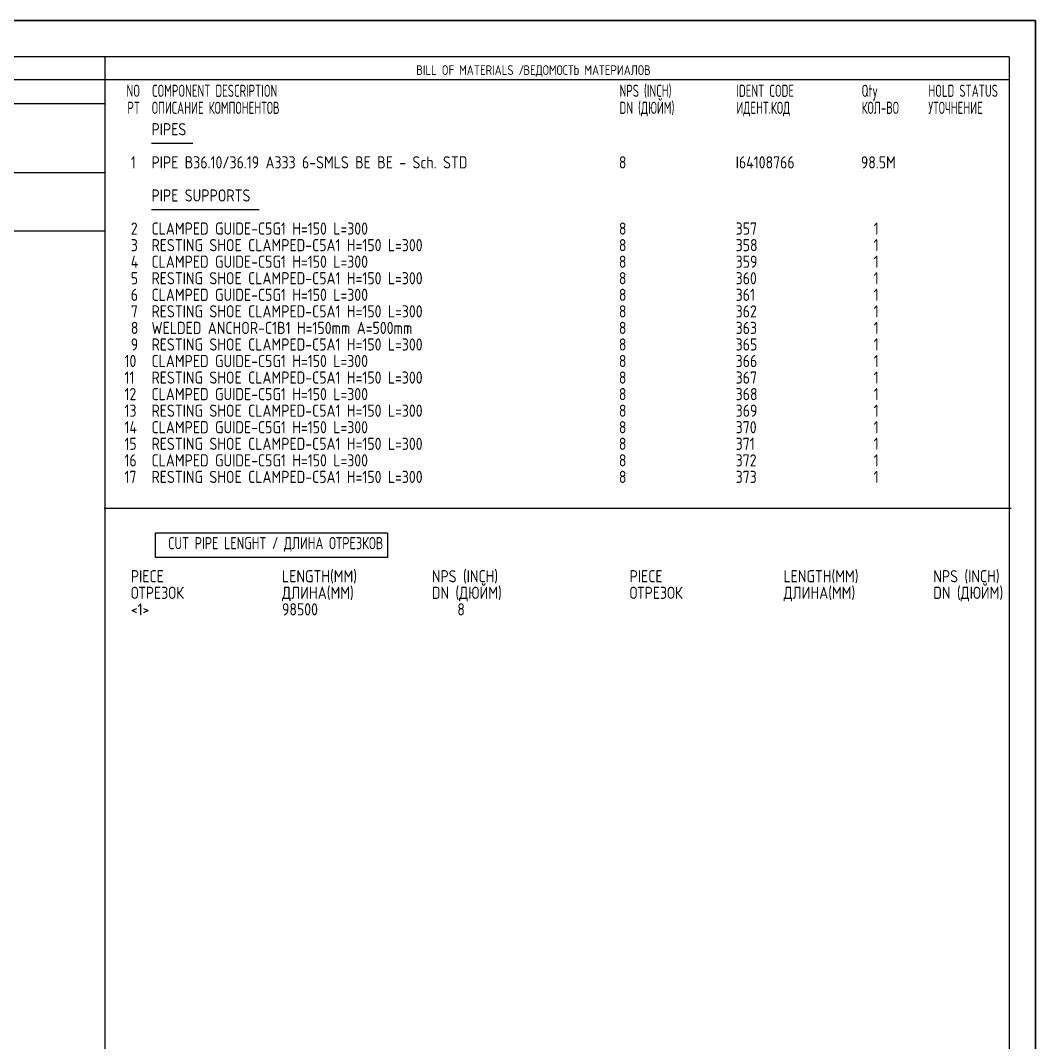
# Model space of a CAD drawing. Extents: x 0 to 594, y 0 to 420.
# Drawn here: x 385.5 to 594, y 210 to 420 of the extents above; entities that cross this region are included whole.
import ezdxf
from ezdxf.enums import TextEntityAlignment as Align

# ---------------------------------------------------------------- set-up
doc = ezdxf.new("R2010")
doc.units = 0
doc.header["$MEASUREMENT"] = 0
doc.linetypes.add('BORDER_2012_SLN$0$8001.Solid', pattern=[0])
for name, color, linetype in [('BORDER_2012_SLN$0$2', 7, 'Continuous'), ('BORDER_2012_SLN$0$GT_1', 7, 'Continuous'), ('GT_1', 7, 'Continuous')]:
    doc.layers.add(name, color=color, linetype=linetype)
for name, color, linetype, lineweight in [('BORDER_2012_SLN$0$BG_Level_1', 7, 'BORDER_2012_SLN$0$8001.Solid', 25), ('BORDER_2012_SLN$0$Level_1', 7, 'BORDER_2012_SLN$0$8001.Solid', 25), ('BORDER_2012_SLN$0$Level_18', 7, 'BORDER_2012_SLN$0$8001.Solid', 25)]:
    doc.layers.add(name, color=color, linetype=linetype, lineweight=lineweight)
doc.styles.add('BORDER_2012_SLN$0$GOST type A', font='GOST type A')
doc.styles.add('BORDER_2012_SLN$0$HTX1', font='')
doc.styles.add('HTX1', font='')
doc.styles.get('BORDER_2012_SLN$0$HTX1').set_extended_font_data('GOST type A')
doc.styles.get('HTX1').set_extended_font_data('GOST type A')

# ---------------------------------------------------------------- blocks, each defined once
blk = doc.blocks.new('BORDER_2012_SLN')
at = {"layer": 'BORDER_2012_SLN$0$2'}
blk.add_line((162.42, 407.85), (588.6, 407.85), dxfattribs=at)
at = {"layer": 'BORDER_2012_SLN$0$Level_1', "color": 7, "lineweight": -3}
for p, q in [((588.6, 412.5), (25.4, 412.5)), ((402.9, 7.5), (402.9, 412.5)), ((588.6, 412.5), (588.6, 7.5)), ((402.75, 402.9), (188.39, 402.9)), ((402.9, 388.7), (162.37, 388.68)), ((402.9, 376.7), (25.4, 376.7))]:
    blk.add_line(p, q, dxfattribs=at)
at = {"layer": 'BORDER_2012_SLN$0$Level_18', "color": 7, "lineweight": -3, "flags": 128}
blk.add_lwpolyline([(0, 0), (0, 420), (594, 420), (594, 0)], close=True, dxfattribs=at)
at = {"layer": 'BORDER_2012_SLN$0$BG_Level_1', "color": 7, "style": 'BORDER_2012_SLN$0$GOST type A'}
for s, p in [('BILL OF MATERIALS / ', (466.8, 408.8)), ('ВЕДОМОСТЬ МАТЕРИАЛОВ', (488.8, 408.8))]:
    blk.add_text(s, height=2, dxfattribs=at).set_placement(p)
at = {"layer": 'BORDER_2012_SLN$0$GT_1', "style": 'BORDER_2012_SLN$0$HTX1', "width": 0.8}
for s, p in [('NO', (410.06, 404.3)), ('PT', (410.06, 400.8))]:
    blk.add_text(s, height=2.5, dxfattribs=at).set_placement(p, align=Align.RIGHT)
for s, p in [('COMPONENT DESCRIPTION', (412.5, 404.3)), ('NPS (INCH)', (508.56, 404.3)), ('IDENT CODE', (532.56, 404.3)), ('Qty', (558.27, 404.3)), ('HOLD STATUS', (571.99, 404.3)), ('ОПИСАНИЕ КОМПОНЕНТОВ', (412.5, 400.8)), ('DN (ДЮЙМ)', (508.56, 400.8)), ('ИДЕНТ.КОД', (532.56, 400.8)), ('КОЛ-ВО', (558.27, 400.8)), ('УТОЧНЕНИЕ', (571.99, 400.8))]:
    blk.add_text(s, height=2.5, dxfattribs=at).set_placement(p)

msp = doc.modelspace()

# ---------------------------------------------------------------- linework, layer by layer
at = {"layer": 'GT_1', "flags": 128}
for points in [[(0, 0), (594, 0), (594, 420), (0, 420), (0, 0)], [(420.914, 394.704), (412.414, 394.704)], [(434.514, 381.099), (412.414, 381.099)], [(402.7, 319.763), (589, 319.763)], [(413.271, 314.718), (460.914, 314.718), (460.914, 309.67), (413.271, 309.67), (413.271, 314.718)]]:
    msp.add_lwpolyline(points, dxfattribs=at)

# ---------------------------------------------------------------- block references
at = {"linetype": 'Continuous'}
msp.add_blockref('BORDER_2012_SLN', (0, 0), dxfattribs=at)

# ---------------------------------------------------------------- texts
at = {"layer": 'GT_1', "style": 'HTX1'}
for s, width, p in [('PIPES', 1.02, (412.414, 396.395)), ('  1', 1.02, (405.557, 389.592)), ('PIPE B36.10/36.19 A333 6-SMLS BE BE - Sch. STD', 1.02, (412.414, 389.592)), ('8', 1.02, (508.414, 389.592)), ('I64108766', 1.02, (532.414, 389.592)), ('98.5M', 1.02, (558.129, 389.592)), ('PIPE SUPPORTS', 1.02, (412.414, 382.789)), ('  2', 1.02, (405.557, 375.986)), ('CLAMPED GUIDE-C5G1 H=150 L=300', 1.02, (412.414, 375.986)), ('8', 1.02, (508.414, 375.986)), ('357', 1.02, (532.414, 375.986)), ('  1', 1.02, (558.129, 375.986)), ('  3', 1.02, (405.557, 372.585)), ('RESTING SHOE CLAMPED-C5A1 H=150 L=300', 1.02, (412.414, 372.585)), ('8', 1.02, (508.414, 372.585)), ('358', 1.02, (532.414, 372.585)), ('  1', 1.02, (558.129, 372.585)), ('  4', 1.02, (405.557, 369.184)), ('CLAMPED GUIDE-C5G1 H=150 L=300', 1.02, (412.414, 369.184)), ('8', 1.02, (508.414, 369.184)), ('359', 1.02, (532.414, 369.184)), ('  1', 1.02, (558.129, 369.184)), ('  5', 1.02, (405.557, 365.782)), ('RESTING SHOE CLAMPED-C5A1 H=150 L=300', 1.02, (412.414, 365.782)), ('8', 1.02, (508.414, 365.782)), ('360', 1.02, (532.414, 365.782)), ('  1', 1.02, (558.129, 365.782)), ('  6', 1.02, (405.557, 362.381)), ('CLAMPED GUIDE-C5G1 H=150 L=300', 1.02, (412.414, 362.381)), ('8', 1.02, (508.414, 362.381)), ('361', 1.02, (532.414, 362.381)), ('  1', 1.02, (558.129, 362.381)), ('  7', 1.02, (405.557, 358.98)), ('RESTING SHOE CLAMPED-C5A1 H=150 L=300', 1.02, (412.414, 358.98)), ('8', 1.02, (508.414, 358.98)), ('362', 1.02, (532.414, 358.98)), ('  1', 1.02, (558.129, 358.98)), ('  8', 1.02, (405.557, 355.578)), ('WELDED ANCHOR-C1B1 H=150mm A=500mm', 1.02, (412.414, 355.578)), ('8', 1.02, (508.414, 355.578)), ('363', 1.02, (532.414, 355.578)), ('  1', 1.02, (558.129, 355.578)), ('  9', 1.02, (405.557, 352.177)), ('RESTING SHOE CLAMPED-C5A1 H=150 L=300', 1.02, (412.414, 352.177)), ('8', 1.02, (508.414, 352.177)), ('365', 1.02, (532.414, 352.177)), ('  1', 1.02, (558.129, 352.177)), (' 10', 1.02, (405.557, 348.776)), ('CLAMPED GUIDE-C5G1 H=150 L=300', 1.02, (412.414, 348.776)), ('8', 1.02, (508.414, 348.776)), ('366', 1.02, (532.414, 348.776)), ('  1', 1.02, (558.129, 348.776)), (' 11', 1.02, (405.557, 345.374)), ('RESTING SHOE CLAMPED-C5A1 H=150 L=300', 1.02, (412.414, 345.374)), ('8', 1.02, (508.414, 345.374)), ('367', 1.02, (532.414, 345.374)), ('  1', 1.02, (558.129, 345.374)), (' 12', 1.02, (405.557, 341.973)), ('CLAMPED GUIDE-C5G1 H=150 L=300', 1.02, (412.414, 341.973)), ('8', 1.02, (508.414, 341.973)), ('368', 1.02, (532.414, 341.973)), ('  1', 1.02, (558.129, 341.973)), (' 13', 1.02, (405.557, 338.571)), ('RESTING SHOE CLAMPED-C5A1 H=150 L=300', 1.02, (412.414, 338.571)), ('8', 1.02, (508.414, 338.571)), ('369', 1.02, (532.414, 338.571)), ('  1', 1.02, (558.129, 338.571)), (' 14', 1.02, (405.557, 335.17)), ('CLAMPED GUIDE-C5G1 H=150 L=300', 1.02, (412.414, 335.17)), ('8', 1.02, (508.414, 335.17)), ('370', 1.02, (532.414, 335.17)), ('  1', 1.02, (558.129, 335.17)), (' 15', 1.02, (405.557, 331.769)), ('RESTING SHOE CLAMPED-C5A1 H=150 L=300', 1.02, (412.414, 331.769)), ('8', 1.02, (508.414, 331.769)), ('371', 1.02, (532.414, 331.769)), ('  1', 1.02, (558.129, 331.769)), (' 16', 1.02, (405.557, 328.367)), ('CLAMPED GUIDE-C5G1 H=150 L=300', 1.02, (412.414, 328.367)), ('8', 1.02, (508.414, 328.367)), ('372', 1.02, (532.414, 328.367)), ('  1', 1.02, (558.129, 328.367)), (' 17', 1.02, (405.557, 324.966)), ('RESTING SHOE CLAMPED-C5A1 H=150 L=300', 1.02, (412.414, 324.966)), ('8', 1.02, (508.414, 324.966)), ('373', 1.02, (532.414, 324.966)), ('  1', 1.02, (558.129, 324.966)), ('CUT PIPE LENGHT / ДЛИНА ОТРЕЗКОВ', 0.9, (415.843, 311.361)), ('  PIECE', 1.02, (405.557, 304.558)), ('    LENGTH(MM)', 1.02, (434, 304.558)), ('NPS (INCH)', 1.02, (470, 304.558)), ('  PIECE', 1.02, (508, 304.558)), ('    LENGTH(MM)', 1.02, (537, 304.558)), ('NPS (INCH)', 1.02, (573, 304.558)), ('  ОТРЕЗОК', 1.02, (405.557, 301.156)), ('    ДЛИНА(MM)', 1.02, (434, 301.156)), ('DN (ДЮЙМ)', 1.02, (470, 301.156)), ('  ОТРЕЗОК', 1.02, (508, 301.156)), ('    ДЛИНА(MM)', 1.02, (537, 301.156)), ('DN (ДЮЙМ)', 1.02, (573, 301.156)), ('  <1>', 1.02, (405.557, 297.755)), ('    98500', 1.02, (434, 297.755)), ('    8', 1.02, (470, 297.755))]:
    msp.add_text(s, height=2.5, dxfattribs=dict(at, width=width)).set_placement(p)

doc.saveas('drawing.dxf')
